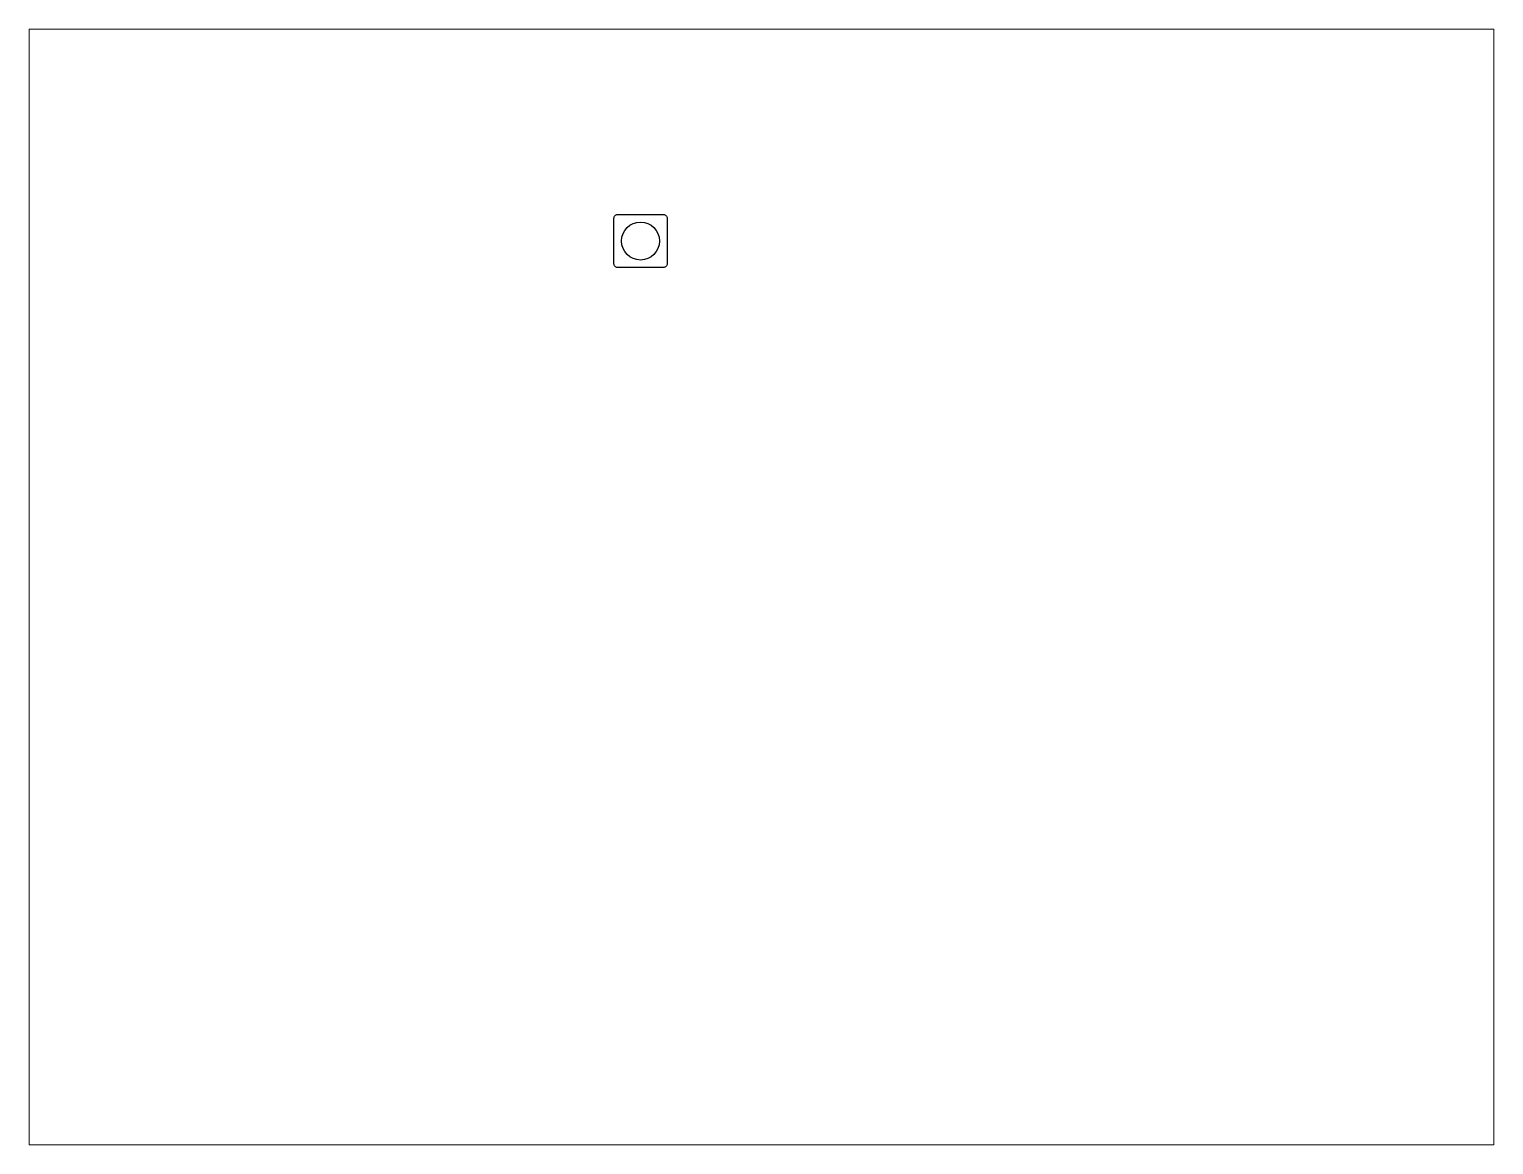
# Paper-space layout 'Layout1' of a CAD drawing. Extents: x 27 to 240, y 20 to 183.
# The model-space entities are those that its viewports show. They can reach past a viewport. Long polylines and large blocks are cut down to what shows.
import ezdxf

# ---------------------------------------------------------------- set-up
doc = ezdxf.new("R2010")
doc.units = 0
doc.header["$LTSCALE"] = 15
doc.layers.get('0').update_dxf_attribs({"linetype": 'CONTINUOUS'})

msp = doc.modelspace()

# ---------------------------------------------------------------- linework, layer by layer
at = {"ltscale": 0.05}
msp.add_lwpolyline([(165.64, 227.45), (165.64, 215.45, -0.414214), (164.64, 214.45), (152.64, 214.45, -0.414214), (151.64, 215.45), (151.64, 227.45, -0.414214), (152.64, 228.45), (164.64, 228.45, -0.414214)], format="xyb", close=True, dxfattribs=at)
msp.add_circle((158.64, 221.45), 5, dxfattribs=at)

psp = doc.layouts.get("Layout1")

# ---------------------------------------------------------------- viewports
at = {"layer": '0', "color": 0, "linetype": 'BYBLOCK', "ltscale": 0.05}
psp.add_viewport(center=(133.35, 101.6), size=(213.36, 162.56), view_center_point=(190.51, 130.3), view_height=293.8955, dxfattribs=at)

doc.saveas('drawing.dxf')
